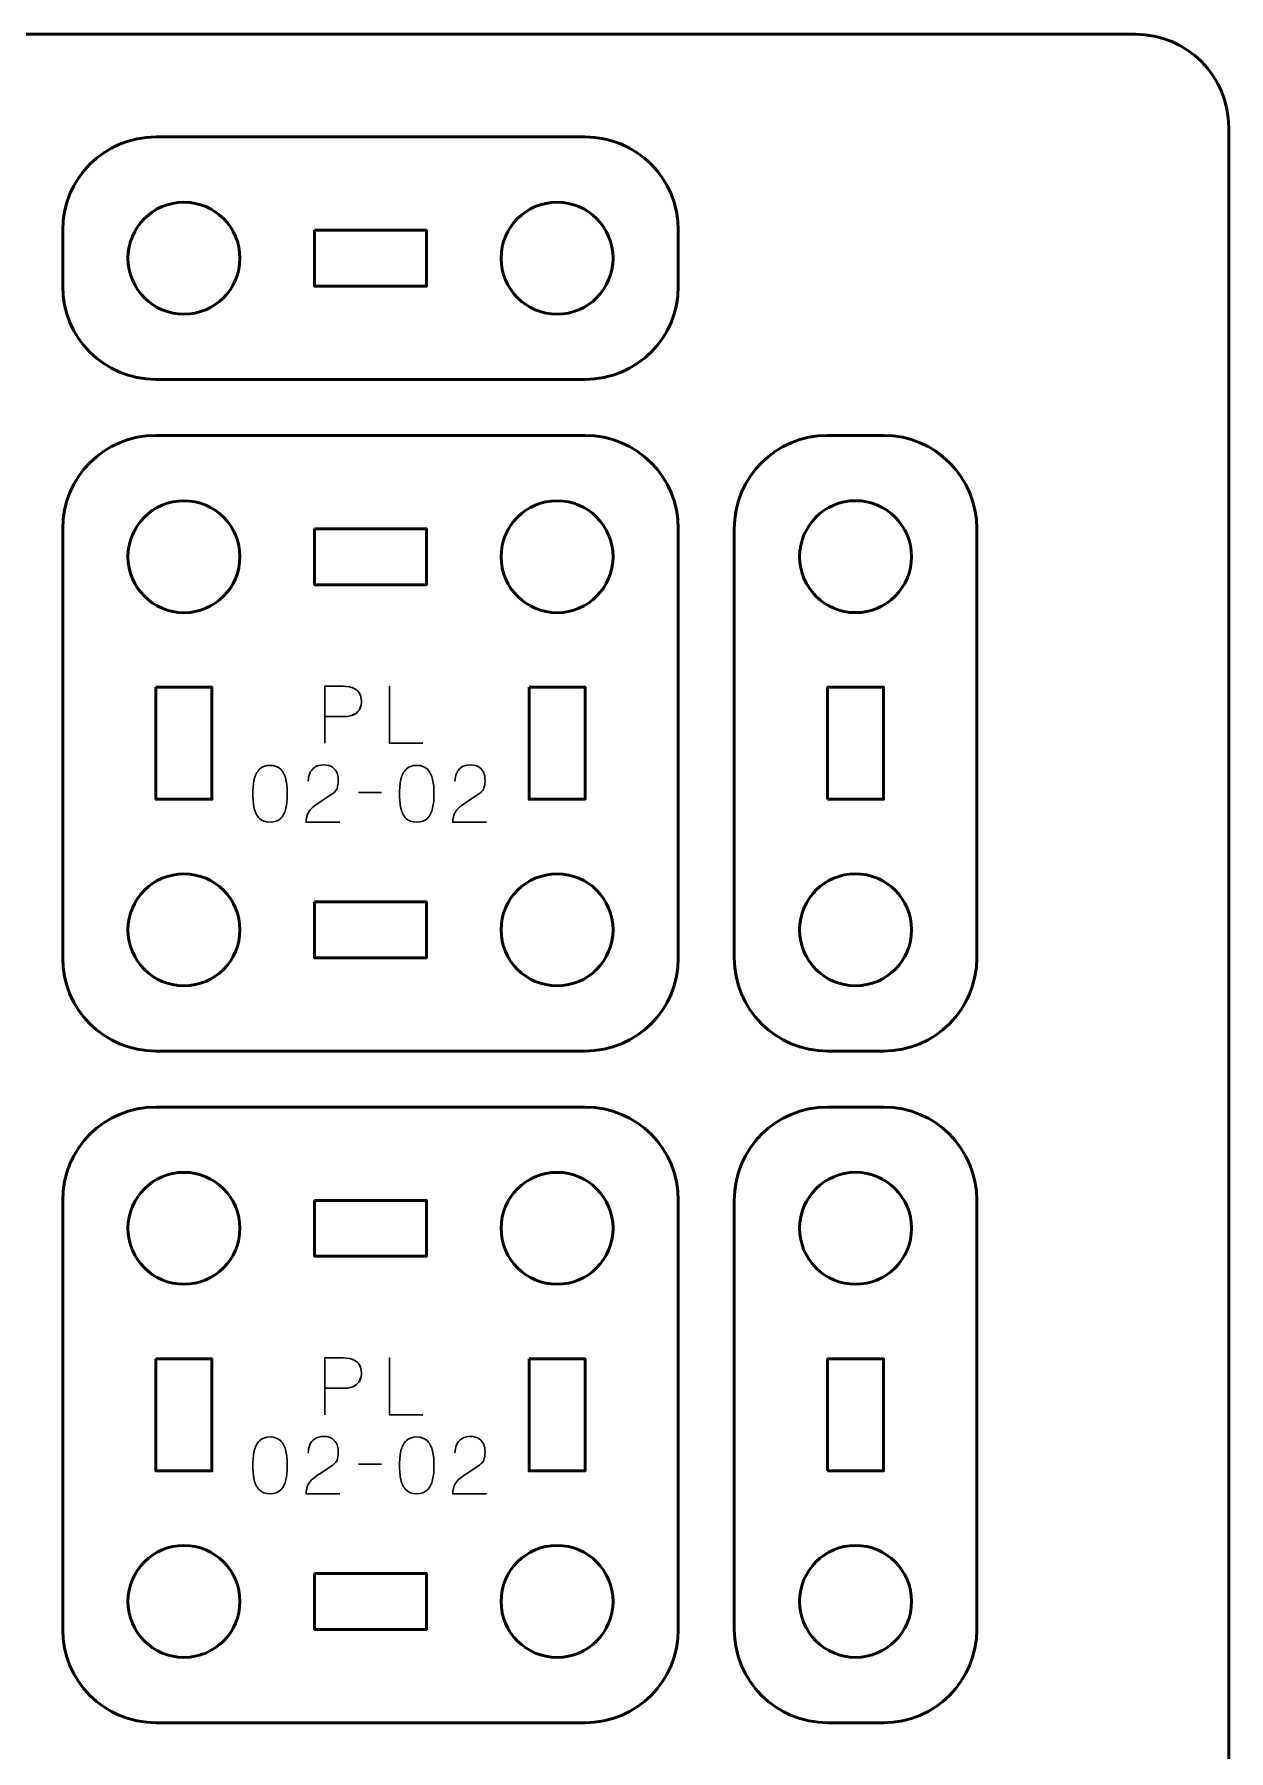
# Model space of a CAD drawing. Header units: centimetres. Extents: x -17.9 to -3.1, y -25.3 to -4.3.
# Drawn here: x -9.5 to -3.1, y -13.55 to -4.35 of the extents above; entities that cross this region are included whole.
import ezdxf

# ---------------------------------------------------------------- set-up
doc = ezdxf.new("R2010")
doc.units = ezdxf.units.CM
doc.header["$MEASUREMENT"] = 0
doc.layers.add('Layer 1', color=7, linetype='Continuous')

msp = doc.modelspace()

# ---------------------------------------------------------------- linework, layer by layer
at = {"layer": 'Layer 1', "color": 22, "lineweight": 53}
msp.add_open_spline([(-17.90003, -24.8499), (-17.90003, -24.8499), (-17.90003, -4.84994), (-17.90003, -4.84994), (-17.90003, -4.84994), (-17.90003, -4.57297), (-17.67694, -4.34998), (-17.39994, -4.34998), (-17.39994, -4.34998), (-17.39994, -4.34998), (-3.60007, -4.34998), (-3.60007, -4.34998), (-3.60007, -4.34998), (-3.32293, -4.34998), (-3.09997, -4.57297), (-3.09997, -4.84994), (-3.09997, -4.84994), (-3.09997, -4.84994), (-3.09997, -24.8499), (-3.09997, -24.8499), (-3.09997, -24.8499), (-3.09997, -25.1269), (-3.32293, -25.34999), (-3.60007, -25.34999), (-3.60007, -25.34999), (-3.60007, -25.34999), (-17.39994, -25.34999), (-17.39994, -25.34999), (-17.39994, -25.34999), (-17.67694, -25.34999), (-17.90003, -25.1269), (-17.90003, -24.8499)], degree=3, knots=[0, 0, 0, 0, 0.125, 0.125, 0.125, 0.125, 0.25, 0.25, 0.25, 0.25, 0.375, 0.375, 0.375, 0.375, 0.5, 0.5, 0.5, 0.5, 0.625, 0.625, 0.625, 0.625, 0.75, 0.75, 0.75, 0.75, 0.875, 0.875, 0.875, 0.875, 1, 1, 1, 1], dxfattribs=at)
at = {"layer": 'Layer 1', "color": 2, "lineweight": 53}
for points in [[(-8.84989, -4.9), (-8.84989, -4.9), (-6.54997, -4.9), (-6.54997, -4.9), (-6.54997, -4.9), (-6.27296, -4.9), (-6.05001, -5.12309), (-6.05001, -5.40009), (-6.05001, -5.40009), (-6.05001, -5.40009), (-6.05001, -5.7001), (-6.05001, -5.7001), (-6.05001, -5.7001), (-6.05001, -5.97706), (-6.27296, -6.20002), (-6.54997, -6.20002), (-6.54997, -6.20002), (-6.54997, -6.20002), (-8.84989, -6.20002), (-8.84989, -6.20002), (-8.84989, -6.20002), (-9.12689, -6.20002), (-9.34999, -5.97706), (-9.34999, -5.7001), (-9.34999, -5.7001), (-9.34999, -5.7001), (-9.34999, -5.40009), (-9.34999, -5.40009), (-9.34999, -5.40009), (-9.34999, -5.12309), (-9.12689, -4.9), (-8.84989, -4.9)], [(-8.8499, -6.50002), (-8.8499, -6.50002), (-6.54998, -6.50002), (-6.54998, -6.50002), (-6.54998, -6.50002), (-6.27297, -6.50002), (-6.05002, -6.72312), (-6.05002, -7.00012), (-6.05002, -7.00012), (-6.05002, -7.00012), (-6.05002, -9.30004), (-6.05002, -9.30004), (-6.05002, -9.30004), (-6.05002, -9.57705), (-6.27297, -9.8), (-6.54998, -9.8), (-6.54998, -9.8), (-6.54998, -9.8), (-8.8499, -9.8), (-8.8499, -9.8), (-8.8499, -9.8), (-9.1269, -9.8), (-9.35, -9.57705), (-9.35, -9.30004), (-9.35, -9.30004), (-9.35, -9.30004), (-9.35, -7.00012), (-9.35, -7.00012), (-9.35, -7.00012), (-9.35, -6.72312), (-9.1269, -6.50002), (-8.8499, -6.50002)], [(-5.75002, -9.2999), (-5.75002, -9.2999), (-5.75002, -6.99998), (-5.75002, -6.99998), (-5.75002, -6.99998), (-5.75002, -6.72297), (-5.52693, -6.50002), (-5.24993, -6.50002), (-5.24993, -6.50002), (-5.24993, -6.50002), (-4.94992, -6.50002), (-4.94992, -6.50002), (-4.94992, -6.50002), (-4.67296, -6.50002), (-4.45, -6.72297), (-4.45, -6.99998), (-4.45, -6.99998), (-4.45, -6.99998), (-4.45, -9.2999), (-4.45, -9.2999), (-4.45, -9.2999), (-4.45, -9.5769), (-4.67296, -9.8), (-4.94992, -9.8), (-4.94992, -9.8), (-4.94992, -9.8), (-5.24993, -9.8), (-5.24993, -9.8), (-5.24993, -9.8), (-5.52693, -9.8), (-5.75002, -9.5769), (-5.75002, -9.2999)], [(-8.8499, -10.10002), (-8.8499, -10.10002), (-6.54998, -10.10002), (-6.54998, -10.10002), (-6.54998, -10.10002), (-6.27297, -10.10002), (-6.05002, -10.32312), (-6.05002, -10.60012), (-6.05002, -10.60012), (-6.05002, -10.60012), (-6.05002, -12.90004), (-6.05002, -12.90004), (-6.05002, -12.90004), (-6.05002, -13.17705), (-6.27297, -13.4), (-6.54998, -13.4), (-6.54998, -13.4), (-6.54998, -13.4), (-8.8499, -13.4), (-8.8499, -13.4), (-8.8499, -13.4), (-9.1269, -13.4), (-9.35, -13.17705), (-9.35, -12.90004), (-9.35, -12.90004), (-9.35, -12.90004), (-9.35, -10.60012), (-9.35, -10.60012), (-9.35, -10.60012), (-9.35, -10.32312), (-9.1269, -10.10002), (-8.8499, -10.10002)], [(-5.75002, -12.8999), (-5.75002, -12.8999), (-5.75002, -10.59998), (-5.75002, -10.59998), (-5.75002, -10.59998), (-5.75002, -10.32297), (-5.52693, -10.10002), (-5.24993, -10.10002), (-5.24993, -10.10002), (-5.24993, -10.10002), (-4.94992, -10.10002), (-4.94992, -10.10002), (-4.94992, -10.10002), (-4.67296, -10.10002), (-4.45, -10.32297), (-4.45, -10.59998), (-4.45, -10.59998), (-4.45, -10.59998), (-4.45, -12.8999), (-4.45, -12.8999), (-4.45, -12.8999), (-4.45, -13.1769), (-4.67296, -13.4), (-4.94992, -13.4), (-4.94992, -13.4), (-4.94992, -13.4), (-5.24993, -13.4), (-5.24993, -13.4), (-5.24993, -13.4), (-5.52693, -13.4), (-5.75002, -13.1769), (-5.75002, -12.8999)]]:
    msp.add_open_spline(points, degree=3, knots=[0, 0, 0, 0, 0.125, 0.125, 0.125, 0.125, 0.25, 0.25, 0.25, 0.25, 0.375, 0.375, 0.375, 0.375, 0.5, 0.5, 0.5, 0.5, 0.625, 0.625, 0.625, 0.625, 0.75, 0.75, 0.75, 0.75, 0.875, 0.875, 0.875, 0.875, 1, 1, 1, 1], dxfattribs=at)
at = {"layer": 'Layer 1', "lineweight": 53}
for points in [[(-8.39996, -5.55002), (-8.39996, -5.7158), (-8.53419, -5.85003), (-8.69996, -5.85003), (-8.69996, -5.85003), (-8.86562, -5.85003), (-8.99996, -5.7158), (-8.99996, -5.55002), (-8.99996, -5.55002), (-8.99996, -5.38436), (-8.86562, -5.25002), (-8.69996, -5.25002), (-8.69996, -5.25002), (-8.53419, -5.25002), (-8.39996, -5.38436), (-8.39996, -5.55002)], [(-6.39989, -5.55002), (-6.39989, -5.7158), (-6.53427, -5.85003), (-6.6999, -5.85003), (-6.6999, -5.85003), (-6.86567, -5.85003), (-6.9999, -5.7158), (-6.9999, -5.55002), (-6.9999, -5.55002), (-6.9999, -5.38436), (-6.86567, -5.25002), (-6.6999, -5.25002), (-6.6999, -5.25002), (-6.53427, -5.25002), (-6.39989, -5.38436), (-6.39989, -5.55002)], [(-7.99994, -5.40009), (-7.99994, -5.40009), (-7.39995, -5.40009), (-7.39995, -5.40009), (-7.39995, -5.40009), (-7.39995, -5.40009), (-7.39995, -5.7001), (-7.39995, -5.7001), (-7.39995, -5.7001), (-7.39995, -5.7001), (-7.99994, -5.7001), (-7.99994, -5.7001), (-7.99994, -5.7001), (-7.99994, -5.7001), (-7.99994, -5.40009), (-7.99994, -5.40009)], [(-8.39997, -7.15005), (-8.39997, -7.31582), (-8.5342, -7.45005), (-8.69997, -7.45005), (-8.69997, -7.45005), (-8.86563, -7.45005), (-8.99997, -7.31582), (-8.99997, -7.15005), (-8.99997, -7.15005), (-8.99997, -6.98439), (-8.86563, -6.85005), (-8.69997, -6.85005), (-8.69997, -6.85005), (-8.5342, -6.85005), (-8.39997, -6.98439), (-8.39997, -7.15005)], [(-6.3999, -7.15005), (-6.3999, -7.31582), (-6.53428, -7.45005), (-6.69991, -7.45005), (-6.69991, -7.45005), (-6.86568, -7.45005), (-6.99991, -7.31582), (-6.99991, -7.15005), (-6.99991, -7.15005), (-6.99991, -6.98439), (-6.86568, -6.85005), (-6.69991, -6.85005), (-6.69991, -6.85005), (-6.53428, -6.85005), (-6.3999, -6.98439), (-6.3999, -7.15005)], [(-5.1, -6.8499), (-4.93422, -6.8499), (-4.79999, -6.98428), (-4.79999, -7.14991), (-4.79999, -7.14991), (-4.79999, -7.31568), (-4.93422, -7.44991), (-5.1, -7.44991), (-5.1, -7.44991), (-5.26566, -7.44991), (-5.4, -7.31568), (-5.4, -7.14991), (-5.4, -7.14991), (-5.4, -6.98428), (-5.26566, -6.8499), (-5.1, -6.8499)], [(-7.99995, -7.00012), (-7.99995, -7.00012), (-7.39996, -7.00012), (-7.39996, -7.00012), (-7.39996, -7.00012), (-7.39996, -7.00012), (-7.39996, -7.30012), (-7.39996, -7.30012), (-7.39996, -7.30012), (-7.39996, -7.30012), (-7.99995, -7.30012), (-7.99995, -7.30012), (-7.99995, -7.30012), (-7.99995, -7.30012), (-7.99995, -7.00012), (-7.99995, -7.00012)], [(-8.8499, -7.85007), (-8.8499, -7.85007), (-8.5499, -7.85007), (-8.5499, -7.85007), (-8.5499, -7.85007), (-8.5499, -7.85007), (-8.5499, -8.45006), (-8.5499, -8.45006), (-8.5499, -8.45006), (-8.5499, -8.45006), (-8.8499, -8.45006), (-8.8499, -8.45006), (-8.8499, -8.45006), (-8.8499, -8.45006), (-8.8499, -7.85007), (-8.8499, -7.85007)], [(-6.84998, -7.85007), (-6.84998, -7.85007), (-6.54998, -7.85007), (-6.54998, -7.85007), (-6.54998, -7.85007), (-6.54998, -7.85007), (-6.54998, -8.45006), (-6.54998, -8.45006), (-6.54998, -8.45006), (-6.54998, -8.45006), (-6.84998, -8.45006), (-6.84998, -8.45006), (-6.84998, -8.45006), (-6.84998, -8.45006), (-6.84998, -7.85007), (-6.84998, -7.85007)], [(-5.24993, -8.44995), (-5.24993, -8.44995), (-5.24993, -7.84996), (-5.24993, -7.84996), (-5.24993, -7.84996), (-5.24993, -7.84996), (-4.94992, -7.84996), (-4.94992, -7.84996), (-4.94992, -7.84996), (-4.94992, -7.84996), (-4.94992, -8.44995), (-4.94992, -8.44995), (-4.94992, -8.44995), (-4.94992, -8.44995), (-5.24993, -8.44995), (-5.24993, -8.44995)], [(-8.39997, -9.15011), (-8.39997, -9.31574), (-8.5342, -9.45012), (-8.69997, -9.45012), (-8.69997, -9.45012), (-8.86563, -9.45012), (-8.99997, -9.31574), (-8.99997, -9.15011), (-8.99997, -9.15011), (-8.99997, -8.98434), (-8.86563, -8.85011), (-8.69997, -8.85011), (-8.69997, -8.85011), (-8.5342, -8.85011), (-8.39997, -8.98434), (-8.39997, -9.15011)], [(-6.3999, -9.15011), (-6.3999, -9.31574), (-6.53428, -9.45012), (-6.69991, -9.45012), (-6.69991, -9.45012), (-6.86568, -9.45012), (-6.99991, -9.31574), (-6.99991, -9.15011), (-6.99991, -9.15011), (-6.99991, -8.98434), (-6.86568, -8.85011), (-6.69991, -8.85011), (-6.69991, -8.85011), (-6.53428, -8.85011), (-6.3999, -8.98434), (-6.3999, -9.15011)], [(-5.1, -8.84997), (-4.93422, -8.84997), (-4.79999, -8.9842), (-4.79999, -9.14997), (-4.79999, -9.14997), (-4.79999, -9.31563), (-4.93422, -9.44997), (-5.1, -9.44997), (-5.1, -9.44997), (-5.26566, -9.44997), (-5.4, -9.31563), (-5.4, -9.14997), (-5.4, -9.14997), (-5.4, -8.9842), (-5.26566, -8.84997), (-5.1, -8.84997)], [(-7.99995, -9.00004), (-7.99995, -9.00004), (-7.39996, -9.00004), (-7.39996, -9.00004), (-7.39996, -9.00004), (-7.39996, -9.00004), (-7.39996, -9.30004), (-7.39996, -9.30004), (-7.39996, -9.30004), (-7.39996, -9.30004), (-7.99995, -9.30004), (-7.99995, -9.30004), (-7.99995, -9.30004), (-7.99995, -9.30004), (-7.99995, -9.00004), (-7.99995, -9.00004)], [(-8.39997, -10.75005), (-8.39997, -10.91582), (-8.5342, -11.05005), (-8.69997, -11.05005), (-8.69997, -11.05005), (-8.86563, -11.05005), (-8.99997, -10.91582), (-8.99997, -10.75005), (-8.99997, -10.75005), (-8.99997, -10.58439), (-8.86563, -10.45005), (-8.69997, -10.45005), (-8.69997, -10.45005), (-8.5342, -10.45005), (-8.39997, -10.58439), (-8.39997, -10.75005)], [(-6.3999, -10.75005), (-6.3999, -10.91582), (-6.53428, -11.05005), (-6.69991, -11.05005), (-6.69991, -11.05005), (-6.86568, -11.05005), (-6.99991, -10.91582), (-6.99991, -10.75005), (-6.99991, -10.75005), (-6.99991, -10.58439), (-6.86568, -10.45005), (-6.69991, -10.45005), (-6.69991, -10.45005), (-6.53428, -10.45005), (-6.3999, -10.58439), (-6.3999, -10.75005)], [(-5.1, -10.4499), (-4.93422, -10.4499), (-4.79999, -10.58428), (-4.79999, -10.74991), (-4.79999, -10.74991), (-4.79999, -10.91568), (-4.93422, -11.04991), (-5.1, -11.04991), (-5.1, -11.04991), (-5.26566, -11.04991), (-5.4, -10.91568), (-5.4, -10.74991), (-5.4, -10.74991), (-5.4, -10.58428), (-5.26566, -10.4499), (-5.1, -10.4499)], [(-7.99995, -10.60012), (-7.99995, -10.60012), (-7.39996, -10.60012), (-7.39996, -10.60012), (-7.39996, -10.60012), (-7.39996, -10.60012), (-7.39996, -10.90012), (-7.39996, -10.90012), (-7.39996, -10.90012), (-7.39996, -10.90012), (-7.99995, -10.90012), (-7.99995, -10.90012), (-7.99995, -10.90012), (-7.99995, -10.90012), (-7.99995, -10.60012), (-7.99995, -10.60012)], [(-8.8499, -11.45007), (-8.8499, -11.45007), (-8.5499, -11.45007), (-8.5499, -11.45007), (-8.5499, -11.45007), (-8.5499, -11.45007), (-8.5499, -12.05006), (-8.5499, -12.05006), (-8.5499, -12.05006), (-8.5499, -12.05006), (-8.8499, -12.05006), (-8.8499, -12.05006), (-8.8499, -12.05006), (-8.8499, -12.05006), (-8.8499, -11.45007), (-8.8499, -11.45007)], [(-6.84998, -11.45007), (-6.84998, -11.45007), (-6.54998, -11.45007), (-6.54998, -11.45007), (-6.54998, -11.45007), (-6.54998, -11.45007), (-6.54998, -12.05006), (-6.54998, -12.05006), (-6.54998, -12.05006), (-6.54998, -12.05006), (-6.84998, -12.05006), (-6.84998, -12.05006), (-6.84998, -12.05006), (-6.84998, -12.05006), (-6.84998, -11.45007), (-6.84998, -11.45007)], [(-5.24993, -12.04995), (-5.24993, -12.04995), (-5.24993, -11.44996), (-5.24993, -11.44996), (-5.24993, -11.44996), (-5.24993, -11.44996), (-4.94992, -11.44996), (-4.94992, -11.44996), (-4.94992, -11.44996), (-4.94992, -11.44996), (-4.94992, -12.04995), (-4.94992, -12.04995), (-4.94992, -12.04995), (-4.94992, -12.04995), (-5.24993, -12.04995), (-5.24993, -12.04995)], [(-8.39997, -12.75011), (-8.39997, -12.91574), (-8.5342, -13.05012), (-8.69997, -13.05012), (-8.69997, -13.05012), (-8.86563, -13.05012), (-8.99997, -12.91574), (-8.99997, -12.75011), (-8.99997, -12.75011), (-8.99997, -12.58434), (-8.86563, -12.45011), (-8.69997, -12.45011), (-8.69997, -12.45011), (-8.5342, -12.45011), (-8.39997, -12.58434), (-8.39997, -12.75011)], [(-6.3999, -12.75011), (-6.3999, -12.91574), (-6.53428, -13.05012), (-6.69991, -13.05012), (-6.69991, -13.05012), (-6.86568, -13.05012), (-6.99991, -12.91574), (-6.99991, -12.75011), (-6.99991, -12.75011), (-6.99991, -12.58434), (-6.86568, -12.45011), (-6.69991, -12.45011), (-6.69991, -12.45011), (-6.53428, -12.45011), (-6.3999, -12.58434), (-6.3999, -12.75011)], [(-5.1, -12.44997), (-4.93422, -12.44997), (-4.79999, -12.5842), (-4.79999, -12.74997), (-4.79999, -12.74997), (-4.79999, -12.91563), (-4.93422, -13.04997), (-5.1, -13.04997), (-5.1, -13.04997), (-5.26566, -13.04997), (-5.4, -12.91563), (-5.4, -12.74997), (-5.4, -12.74997), (-5.4, -12.5842), (-5.26566, -12.44997), (-5.1, -12.44997)], [(-7.99995, -12.60004), (-7.99995, -12.60004), (-7.39996, -12.60004), (-7.39996, -12.60004), (-7.39996, -12.60004), (-7.39996, -12.60004), (-7.39996, -12.90004), (-7.39996, -12.90004), (-7.39996, -12.90004), (-7.39996, -12.90004), (-7.99995, -12.90004), (-7.99995, -12.90004), (-7.99995, -12.90004), (-7.99995, -12.90004), (-7.99995, -12.60004), (-7.99995, -12.60004)]]:
    msp.add_open_spline(points, degree=3, knots=[0, 0, 0, 0, 0.25, 0.25, 0.25, 0.25, 0.5, 0.5, 0.5, 0.5, 0.75, 0.75, 0.75, 0.75, 1, 1, 1, 1], dxfattribs=at)
at = {"layer": 'Layer 1', "color": 40, "lineweight": 30}
for points, knots in [([(-7.94453, -8.15006), (-7.94453, -8.15006), (-7.94453, -7.84485), (-7.94453, -7.84485), (-7.94453, -7.84485), (-7.94453, -7.84485), (-7.84724, -7.84485), (-7.84724, -7.84485), (-7.84724, -7.84485), (-7.82162, -7.84513), (-7.80162, -7.84883), (-7.78744, -7.85599), (-7.78744, -7.85599), (-7.77354, -7.8633), (-7.76373, -7.87282), (-7.75809, -7.88467), (-7.75809, -7.88467), (-7.75259, -7.89653), (-7.74955, -7.90933), (-7.74899, -7.92313), (-7.74899, -7.92313), (-7.74832, -7.93717), (-7.75065, -7.95054), (-7.75615, -7.9632), (-7.75615, -7.9632), (-7.76169, -7.9759), (-7.77118, -7.98638), (-7.78441, -7.99449), (-7.78441, -7.99449), (-7.79792, -8.00264), (-7.81612, -8.00677), (-7.83926, -8.00705), (-7.83926, -8.00705), (-7.83926, -8.00705), (-7.94453, -8.00705), (-7.94453, -8.00705), (-7.94453, -8.00705), (-7.94453, -8.00705), (-7.83926, -8.00705), (-7.83926, -8.00705), (-7.83926, -8.00705), (-7.81651, -8.00677), (-7.79848, -8.00264), (-7.78497, -7.99449), (-7.78497, -7.99449), (-7.7716, -7.98638), (-7.76207, -7.9759), (-7.75643, -7.9632), (-7.75643, -7.9632), (-7.75093, -7.95054), (-7.74846, -7.93717), (-7.74899, -7.92313), (-7.74899, -7.92313), (-7.74955, -7.90933), (-7.75259, -7.89653), (-7.75823, -7.88467), (-7.75823, -7.88467), (-7.76402, -7.87282), (-7.77393, -7.8633), (-7.78786, -7.85599), (-7.78786, -7.85599), (-7.80204, -7.84883), (-7.82191, -7.84513), (-7.84724, -7.84485), (-7.84724, -7.84485), (-7.84724, -7.84485), (-7.94453, -7.84485), (-7.94453, -7.84485), (-7.94453, -7.84485), (-7.94453, -7.84485), (-7.94453, -8.15006), (-7.94453, -8.15006)], [0, 0, 0, 0, 0.0555556, 0.0555556, 0.0555556, 0.0555556, 0.1111111, 0.1111111, 0.1111111, 0.1111111, 0.1666667, 0.1666667, 0.1666667, 0.1666667, 0.2222222, 0.2222222, 0.2222222, 0.2222222, 0.2777778, 0.2777778, 0.2777778, 0.2777778, 0.3333333, 0.3333333, 0.3333333, 0.3333333, 0.3888889, 0.3888889, 0.3888889, 0.3888889, 0.4444444, 0.4444444, 0.4444444, 0.4444444, 0.5, 0.5, 0.5, 0.5, 0.5555556, 0.5555556, 0.5555556, 0.5555556, 0.6111111, 0.6111111, 0.6111111, 0.6111111, 0.6666667, 0.6666667, 0.6666667, 0.6666667, 0.7222222, 0.7222222, 0.7222222, 0.7222222, 0.7777778, 0.7777778, 0.7777778, 0.7777778, 0.8333333, 0.8333333, 0.8333333, 0.8333333, 0.8888889, 0.8888889, 0.8888889, 0.8888889, 0.9444444, 0.9444444, 0.9444444, 0.9444444, 1, 1, 1, 1]), ([(-7.41993, -8.15006), (-7.41993, -8.15006), (-7.59811, -8.15006), (-7.59811, -8.15006), (-7.59811, -8.15006), (-7.59811, -8.15006), (-7.59811, -7.84485), (-7.59811, -7.84485), (-7.59811, -7.84485), (-7.59811, -7.84485), (-7.59811, -8.15006), (-7.59811, -8.15006), (-7.59811, -8.15006), (-7.59811, -8.15006), (-7.41993, -8.15006), (-7.41993, -8.15006)], [0, 0, 0, 0, 0.25, 0.25, 0.25, 0.25, 0.5, 0.5, 0.5, 0.5, 0.75, 0.75, 0.75, 0.75, 1, 1, 1, 1]), ([(-8.23833, -8.57339), (-8.21381, -8.57315), (-8.19479, -8.56623), (-8.18128, -8.55272), (-8.18128, -8.55272), (-8.16791, -8.53924), (-8.15856, -8.52104), (-8.15331, -8.49804), (-8.15331, -8.49804), (-8.14823, -8.47514), (-8.14572, -8.44953), (-8.146, -8.42099), (-8.146, -8.42099), (-8.14572, -8.39288), (-8.14823, -8.36726), (-8.15331, -8.34423), (-8.15331, -8.34423), (-8.15856, -8.32151), (-8.16791, -8.30331), (-8.18128, -8.28951), (-8.18128, -8.28951), (-8.19479, -8.27604), (-8.21381, -8.26898), (-8.23833, -8.26859), (-8.23833, -8.26859), (-8.26302, -8.26898), (-8.28203, -8.27604), (-8.2954, -8.28951), (-8.2954, -8.28951), (-8.30888, -8.30331), (-8.31812, -8.32151), (-8.32324, -8.34423), (-8.32324, -8.34423), (-8.32846, -8.36726), (-8.33093, -8.39288), (-8.33054, -8.42099), (-8.33054, -8.42099), (-8.33093, -8.44953), (-8.32846, -8.47514), (-8.32324, -8.49804), (-8.32324, -8.49804), (-8.31812, -8.52104), (-8.30888, -8.53924), (-8.2954, -8.55272), (-8.2954, -8.55272), (-8.28203, -8.56623), (-8.26302, -8.57315), (-8.23833, -8.57339)], [0, 0, 0, 0, 0.0833333, 0.0833333, 0.0833333, 0.0833333, 0.1666667, 0.1666667, 0.1666667, 0.1666667, 0.25, 0.25, 0.25, 0.25, 0.3333333, 0.3333333, 0.3333333, 0.3333333, 0.4166667, 0.4166667, 0.4166667, 0.4166667, 0.5, 0.5, 0.5, 0.5, 0.5833333, 0.5833333, 0.5833333, 0.5833333, 0.6666667, 0.6666667, 0.6666667, 0.6666667, 0.75, 0.75, 0.75, 0.75, 0.8333333, 0.8333333, 0.8333333, 0.8333333, 0.9166667, 0.9166667, 0.9166667, 0.9166667, 1, 1, 1, 1]), ([(-8.23833, -8.57339), (-8.21381, -8.57315), (-8.19479, -8.56623), (-8.18128, -8.55272), (-8.18128, -8.55272), (-8.16791, -8.53924), (-8.15856, -8.52104), (-8.15331, -8.49804), (-8.15331, -8.49804), (-8.14823, -8.47514), (-8.14572, -8.44953), (-8.146, -8.42099), (-8.146, -8.42099), (-8.14572, -8.39288), (-8.14823, -8.36726), (-8.15331, -8.34423), (-8.15331, -8.34423), (-8.15856, -8.32151), (-8.16791, -8.30331), (-8.18128, -8.28951), (-8.18128, -8.28951), (-8.19479, -8.27604), (-8.21381, -8.26898), (-8.23833, -8.26859), (-8.23833, -8.26859), (-8.26302, -8.26898), (-8.28203, -8.27604), (-8.2954, -8.28951), (-8.2954, -8.28951), (-8.30888, -8.30331), (-8.31812, -8.32151), (-8.32324, -8.34423), (-8.32324, -8.34423), (-8.32846, -8.36726), (-8.33093, -8.39288), (-8.33054, -8.42099), (-8.33054, -8.42099), (-8.33093, -8.44953), (-8.32846, -8.47514), (-8.32324, -8.49804), (-8.32324, -8.49804), (-8.31812, -8.52104), (-8.30888, -8.53924), (-8.2954, -8.55272), (-8.2954, -8.55272), (-8.28203, -8.56623), (-8.26302, -8.57315), (-8.23833, -8.57339)], [0, 0, 0, 0, 0.0833333, 0.0833333, 0.0833333, 0.0833333, 0.1666667, 0.1666667, 0.1666667, 0.1666667, 0.25, 0.25, 0.25, 0.25, 0.3333333, 0.3333333, 0.3333333, 0.3333333, 0.4166667, 0.4166667, 0.4166667, 0.4166667, 0.5, 0.5, 0.5, 0.5, 0.5833333, 0.5833333, 0.5833333, 0.5833333, 0.6666667, 0.6666667, 0.6666667, 0.6666667, 0.75, 0.75, 0.75, 0.75, 0.8333333, 0.8333333, 0.8333333, 0.8333333, 0.9166667, 0.9166667, 0.9166667, 0.9166667, 1, 1, 1, 1]), ([(-7.86364, -8.57339), (-7.86364, -8.57339), (-8.04529, -8.57339), (-8.04529, -8.57339), (-8.04529, -8.57339), (-8.04472, -8.55314), (-8.04102, -8.53674), (-8.03424, -8.52393), (-8.03424, -8.52393), (-8.02765, -8.51127), (-8.01911, -8.50065), (-8.00863, -8.49211), (-8.00863, -8.49211), (-7.99829, -8.48382), (-7.98697, -8.47571), (-7.97459, -8.46798), (-7.97459, -8.46798), (-7.97459, -8.46798), (-7.90223, -8.41976), (-7.90223, -8.41976), (-7.90223, -8.41976), (-7.88791, -8.40928), (-7.87923, -8.397), (-7.8762, -8.38325), (-7.8762, -8.38325), (-7.87331, -8.36945), (-7.87207, -8.35541), (-7.8726, -8.34091), (-7.8726, -8.34091), (-7.87246, -8.33114), (-7.87482, -8.32038), (-7.87951, -8.30867), (-7.87951, -8.30867), (-7.88431, -8.29724), (-7.89232, -8.28733), (-7.90361, -8.27879), (-7.90361, -8.27879), (-7.91504, -8.2705), (-7.93063, -8.26609), (-7.95046, -8.2657), (-7.95046, -8.2657), (-7.9706, -8.26609), (-7.98683, -8.2705), (-7.99897, -8.27893), (-7.99897, -8.27893), (-8.01124, -8.28747), (-8.02006, -8.29833), (-8.02542, -8.31146), (-8.02542, -8.31146), (-8.03093, -8.32479), (-8.03357, -8.33858), (-8.03343, -8.35277), (-8.03343, -8.35277), (-8.03357, -8.33858), (-8.03093, -8.32479), (-8.02542, -8.31146), (-8.02542, -8.31146), (-8.02006, -8.29833), (-8.01124, -8.28747), (-7.99897, -8.27893), (-7.99897, -8.27893), (-7.98683, -8.2705), (-7.9706, -8.26609), (-7.95046, -8.2657), (-7.95046, -8.2657), (-7.93063, -8.26609), (-7.91504, -8.2705), (-7.90361, -8.27879), (-7.90361, -8.27879), (-7.89232, -8.28733), (-7.88431, -8.29724), (-7.87951, -8.30867), (-7.87951, -8.30867), (-7.87482, -8.32038), (-7.87246, -8.33114), (-7.8726, -8.34091), (-7.8726, -8.34091), (-7.87207, -8.35541), (-7.87331, -8.36945), (-7.8762, -8.38325), (-7.8762, -8.38325), (-7.87923, -8.397), (-7.88791, -8.40928), (-7.90223, -8.41976), (-7.90223, -8.41976), (-7.90223, -8.41976), (-7.97459, -8.46798), (-7.97459, -8.46798), (-7.97459, -8.46798), (-7.98697, -8.47571), (-7.99829, -8.48382), (-8.00863, -8.49211), (-8.00863, -8.49211), (-8.01911, -8.50065), (-8.02765, -8.51127), (-8.03424, -8.52393), (-8.03424, -8.52393), (-8.04102, -8.53674), (-8.04472, -8.55314), (-8.04529, -8.57339), (-8.04529, -8.57339), (-8.04529, -8.57339), (-7.86364, -8.57339), (-7.86364, -8.57339)], [0, 0, 0, 0, 0.0384615, 0.0384615, 0.0384615, 0.0384615, 0.0769231, 0.0769231, 0.0769231, 0.0769231, 0.1153846, 0.1153846, 0.1153846, 0.1153846, 0.1538462, 0.1538462, 0.1538462, 0.1538462, 0.1923077, 0.1923077, 0.1923077, 0.1923077, 0.2307692, 0.2307692, 0.2307692, 0.2307692, 0.2692308, 0.2692308, 0.2692308, 0.2692308, 0.3076923, 0.3076923, 0.3076923, 0.3076923, 0.3461538, 0.3461538, 0.3461538, 0.3461538, 0.3846154, 0.3846154, 0.3846154, 0.3846154, 0.4230769, 0.4230769, 0.4230769, 0.4230769, 0.4615385, 0.4615385, 0.4615385, 0.4615385, 0.5, 0.5, 0.5, 0.5, 0.5384615, 0.5384615, 0.5384615, 0.5384615, 0.5769231, 0.5769231, 0.5769231, 0.5769231, 0.6153846, 0.6153846, 0.6153846, 0.6153846, 0.6538462, 0.6538462, 0.6538462, 0.6538462, 0.6923077, 0.6923077, 0.6923077, 0.6923077, 0.7307692, 0.7307692, 0.7307692, 0.7307692, 0.7692308, 0.7692308, 0.7692308, 0.7692308, 0.8076923, 0.8076923, 0.8076923, 0.8076923, 0.8461538, 0.8461538, 0.8461538, 0.8461538, 0.8846154, 0.8846154, 0.8846154, 0.8846154, 0.9230769, 0.9230769, 0.9230769, 0.9230769, 0.9615385, 0.9615385, 0.9615385, 0.9615385, 1, 1, 1, 1]), ([(-7.45203, -8.57339), (-7.42751, -8.57315), (-7.4085, -8.56623), (-7.39498, -8.55272), (-7.39498, -8.55272), (-7.38161, -8.53924), (-7.37227, -8.52104), (-7.36701, -8.49804), (-7.36701, -8.49804), (-7.36193, -8.47514), (-7.35942, -8.44953), (-7.35971, -8.42099), (-7.35971, -8.42099), (-7.35942, -8.39288), (-7.36193, -8.36726), (-7.36701, -8.34423), (-7.36701, -8.34423), (-7.37227, -8.32151), (-7.38161, -8.30331), (-7.39498, -8.28951), (-7.39498, -8.28951), (-7.4085, -8.27604), (-7.42751, -8.26898), (-7.45203, -8.26859), (-7.45203, -8.26859), (-7.47672, -8.26898), (-7.49574, -8.27604), (-7.50911, -8.28951), (-7.50911, -8.28951), (-7.52258, -8.30331), (-7.53183, -8.32151), (-7.53694, -8.34423), (-7.53694, -8.34423), (-7.54216, -8.36726), (-7.54463, -8.39288), (-7.54424, -8.42099), (-7.54424, -8.42099), (-7.54463, -8.44953), (-7.54216, -8.47514), (-7.53694, -8.49804), (-7.53694, -8.49804), (-7.53183, -8.52104), (-7.52258, -8.53924), (-7.50911, -8.55272), (-7.50911, -8.55272), (-7.49574, -8.56623), (-7.47672, -8.57315), (-7.45203, -8.57339)], [0, 0, 0, 0, 0.0833333, 0.0833333, 0.0833333, 0.0833333, 0.1666667, 0.1666667, 0.1666667, 0.1666667, 0.25, 0.25, 0.25, 0.25, 0.3333333, 0.3333333, 0.3333333, 0.3333333, 0.4166667, 0.4166667, 0.4166667, 0.4166667, 0.5, 0.5, 0.5, 0.5, 0.5833333, 0.5833333, 0.5833333, 0.5833333, 0.6666667, 0.6666667, 0.6666667, 0.6666667, 0.75, 0.75, 0.75, 0.75, 0.8333333, 0.8333333, 0.8333333, 0.8333333, 0.9166667, 0.9166667, 0.9166667, 0.9166667, 1, 1, 1, 1]), ([(-7.45203, -8.57339), (-7.42751, -8.57315), (-7.4085, -8.56623), (-7.39498, -8.55272), (-7.39498, -8.55272), (-7.38161, -8.53924), (-7.37227, -8.52104), (-7.36701, -8.49804), (-7.36701, -8.49804), (-7.36193, -8.47514), (-7.35942, -8.44953), (-7.35971, -8.42099), (-7.35971, -8.42099), (-7.35942, -8.39288), (-7.36193, -8.36726), (-7.36701, -8.34423), (-7.36701, -8.34423), (-7.37227, -8.32151), (-7.38161, -8.30331), (-7.39498, -8.28951), (-7.39498, -8.28951), (-7.4085, -8.27604), (-7.42751, -8.26898), (-7.45203, -8.26859), (-7.45203, -8.26859), (-7.47672, -8.26898), (-7.49574, -8.27604), (-7.50911, -8.28951), (-7.50911, -8.28951), (-7.52258, -8.30331), (-7.53183, -8.32151), (-7.53694, -8.34423), (-7.53694, -8.34423), (-7.54216, -8.36726), (-7.54463, -8.39288), (-7.54424, -8.42099), (-7.54424, -8.42099), (-7.54463, -8.44953), (-7.54216, -8.47514), (-7.53694, -8.49804), (-7.53694, -8.49804), (-7.53183, -8.52104), (-7.52258, -8.53924), (-7.50911, -8.55272), (-7.50911, -8.55272), (-7.49574, -8.56623), (-7.47672, -8.57315), (-7.45203, -8.57339)], [0, 0, 0, 0, 0.0833333, 0.0833333, 0.0833333, 0.0833333, 0.1666667, 0.1666667, 0.1666667, 0.1666667, 0.25, 0.25, 0.25, 0.25, 0.3333333, 0.3333333, 0.3333333, 0.3333333, 0.4166667, 0.4166667, 0.4166667, 0.4166667, 0.5, 0.5, 0.5, 0.5, 0.5833333, 0.5833333, 0.5833333, 0.5833333, 0.6666667, 0.6666667, 0.6666667, 0.6666667, 0.75, 0.75, 0.75, 0.75, 0.8333333, 0.8333333, 0.8333333, 0.8333333, 0.9166667, 0.9166667, 0.9166667, 0.9166667, 1, 1, 1, 1]), ([(-7.07734, -8.57339), (-7.07734, -8.57339), (-7.25899, -8.57339), (-7.25899, -8.57339), (-7.25899, -8.57339), (-7.25842, -8.55314), (-7.25472, -8.53674), (-7.24795, -8.52393), (-7.24795, -8.52393), (-7.24135, -8.51127), (-7.23278, -8.50065), (-7.22234, -8.49211), (-7.22234, -8.49211), (-7.212, -8.48382), (-7.20067, -8.47571), (-7.18829, -8.46798), (-7.18829, -8.46798), (-7.18829, -8.46798), (-7.11594, -8.41976), (-7.11594, -8.41976), (-7.11594, -8.41976), (-7.10161, -8.40928), (-7.09294, -8.397), (-7.0899, -8.38325), (-7.0899, -8.38325), (-7.08701, -8.36945), (-7.08577, -8.35541), (-7.0863, -8.34091), (-7.0863, -8.34091), (-7.08616, -8.33114), (-7.08853, -8.32038), (-7.09318, -8.30867), (-7.09318, -8.30867), (-7.09802, -8.29724), (-7.10602, -8.28733), (-7.11731, -8.27879), (-7.11731, -8.27879), (-7.12874, -8.2705), (-7.14434, -8.26609), (-7.16416, -8.2657), (-7.16416, -8.2657), (-7.18427, -8.26609), (-7.20053, -8.2705), (-7.21267, -8.27893), (-7.21267, -8.27893), (-7.22495, -8.28747), (-7.23376, -8.29833), (-7.23913, -8.31146), (-7.23913, -8.31146), (-7.24463, -8.32479), (-7.24728, -8.33858), (-7.24714, -8.35277), (-7.24714, -8.35277), (-7.24728, -8.33858), (-7.24463, -8.32479), (-7.23913, -8.31146), (-7.23913, -8.31146), (-7.23376, -8.29833), (-7.22495, -8.28747), (-7.21267, -8.27893), (-7.21267, -8.27893), (-7.20053, -8.2705), (-7.18427, -8.26609), (-7.16416, -8.2657), (-7.16416, -8.2657), (-7.14434, -8.26609), (-7.12874, -8.2705), (-7.11731, -8.27879), (-7.11731, -8.27879), (-7.10602, -8.28733), (-7.09802, -8.29724), (-7.09318, -8.30867), (-7.09318, -8.30867), (-7.08853, -8.32038), (-7.08616, -8.33114), (-7.0863, -8.34091), (-7.0863, -8.34091), (-7.08577, -8.35541), (-7.08701, -8.36945), (-7.0899, -8.38325), (-7.0899, -8.38325), (-7.09294, -8.397), (-7.10161, -8.40928), (-7.11594, -8.41976), (-7.11594, -8.41976), (-7.11594, -8.41976), (-7.18829, -8.46798), (-7.18829, -8.46798), (-7.18829, -8.46798), (-7.20067, -8.47571), (-7.212, -8.48382), (-7.22234, -8.49211), (-7.22234, -8.49211), (-7.23278, -8.50065), (-7.24135, -8.51127), (-7.24795, -8.52393), (-7.24795, -8.52393), (-7.25472, -8.53674), (-7.25842, -8.55314), (-7.25899, -8.57339), (-7.25899, -8.57339), (-7.25899, -8.57339), (-7.07734, -8.57339), (-7.07734, -8.57339)], [0, 0, 0, 0, 0.0384615, 0.0384615, 0.0384615, 0.0384615, 0.0769231, 0.0769231, 0.0769231, 0.0769231, 0.1153846, 0.1153846, 0.1153846, 0.1153846, 0.1538462, 0.1538462, 0.1538462, 0.1538462, 0.1923077, 0.1923077, 0.1923077, 0.1923077, 0.2307692, 0.2307692, 0.2307692, 0.2307692, 0.2692308, 0.2692308, 0.2692308, 0.2692308, 0.3076923, 0.3076923, 0.3076923, 0.3076923, 0.3461538, 0.3461538, 0.3461538, 0.3461538, 0.3846154, 0.3846154, 0.3846154, 0.3846154, 0.4230769, 0.4230769, 0.4230769, 0.4230769, 0.4615385, 0.4615385, 0.4615385, 0.4615385, 0.5, 0.5, 0.5, 0.5, 0.5384615, 0.5384615, 0.5384615, 0.5384615, 0.5769231, 0.5769231, 0.5769231, 0.5769231, 0.6153846, 0.6153846, 0.6153846, 0.6153846, 0.6538462, 0.6538462, 0.6538462, 0.6538462, 0.6923077, 0.6923077, 0.6923077, 0.6923077, 0.7307692, 0.7307692, 0.7307692, 0.7307692, 0.7692308, 0.7692308, 0.7692308, 0.7692308, 0.8076923, 0.8076923, 0.8076923, 0.8076923, 0.8461538, 0.8461538, 0.8461538, 0.8461538, 0.8846154, 0.8846154, 0.8846154, 0.8846154, 0.9230769, 0.9230769, 0.9230769, 0.9230769, 0.9615385, 0.9615385, 0.9615385, 0.9615385, 1, 1, 1, 1]), ([(-7.94453, -11.75006), (-7.94453, -11.75006), (-7.94453, -11.44485), (-7.94453, -11.44485), (-7.94453, -11.44485), (-7.94453, -11.44485), (-7.84724, -11.44485), (-7.84724, -11.44485), (-7.84724, -11.44485), (-7.82162, -11.44513), (-7.80162, -11.44883), (-7.78744, -11.45599), (-7.78744, -11.45599), (-7.77354, -11.4633), (-7.76373, -11.47282), (-7.75809, -11.48467), (-7.75809, -11.48467), (-7.75259, -11.49653), (-7.74955, -11.50933), (-7.74899, -11.52313), (-7.74899, -11.52313), (-7.74832, -11.53717), (-7.75065, -11.55054), (-7.75615, -11.5632), (-7.75615, -11.5632), (-7.76169, -11.5759), (-7.77118, -11.58638), (-7.78441, -11.59449), (-7.78441, -11.59449), (-7.79792, -11.60264), (-7.81612, -11.60677), (-7.83926, -11.60705), (-7.83926, -11.60705), (-7.83926, -11.60705), (-7.94453, -11.60705), (-7.94453, -11.60705), (-7.94453, -11.60705), (-7.94453, -11.60705), (-7.83926, -11.60705), (-7.83926, -11.60705), (-7.83926, -11.60705), (-7.81651, -11.60677), (-7.79848, -11.60264), (-7.78497, -11.59449), (-7.78497, -11.59449), (-7.7716, -11.58638), (-7.76207, -11.5759), (-7.75643, -11.5632), (-7.75643, -11.5632), (-7.75093, -11.55054), (-7.74846, -11.53717), (-7.74899, -11.52313), (-7.74899, -11.52313), (-7.74955, -11.50933), (-7.75259, -11.49653), (-7.75823, -11.48467), (-7.75823, -11.48467), (-7.76402, -11.47282), (-7.77393, -11.4633), (-7.78786, -11.45599), (-7.78786, -11.45599), (-7.80204, -11.44883), (-7.82191, -11.44513), (-7.84724, -11.44485), (-7.84724, -11.44485), (-7.84724, -11.44485), (-7.94453, -11.44485), (-7.94453, -11.44485), (-7.94453, -11.44485), (-7.94453, -11.44485), (-7.94453, -11.75006), (-7.94453, -11.75006)], [0, 0, 0, 0, 0.0555556, 0.0555556, 0.0555556, 0.0555556, 0.1111111, 0.1111111, 0.1111111, 0.1111111, 0.1666667, 0.1666667, 0.1666667, 0.1666667, 0.2222222, 0.2222222, 0.2222222, 0.2222222, 0.2777778, 0.2777778, 0.2777778, 0.2777778, 0.3333333, 0.3333333, 0.3333333, 0.3333333, 0.3888889, 0.3888889, 0.3888889, 0.3888889, 0.4444444, 0.4444444, 0.4444444, 0.4444444, 0.5, 0.5, 0.5, 0.5, 0.5555556, 0.5555556, 0.5555556, 0.5555556, 0.6111111, 0.6111111, 0.6111111, 0.6111111, 0.6666667, 0.6666667, 0.6666667, 0.6666667, 0.7222222, 0.7222222, 0.7222222, 0.7222222, 0.7777778, 0.7777778, 0.7777778, 0.7777778, 0.8333333, 0.8333333, 0.8333333, 0.8333333, 0.8888889, 0.8888889, 0.8888889, 0.8888889, 0.9444444, 0.9444444, 0.9444444, 0.9444444, 1, 1, 1, 1]), ([(-7.41993, -11.75006), (-7.41993, -11.75006), (-7.59811, -11.75006), (-7.59811, -11.75006), (-7.59811, -11.75006), (-7.59811, -11.75006), (-7.59811, -11.44485), (-7.59811, -11.44485), (-7.59811, -11.44485), (-7.59811, -11.44485), (-7.59811, -11.75006), (-7.59811, -11.75006), (-7.59811, -11.75006), (-7.59811, -11.75006), (-7.41993, -11.75006), (-7.41993, -11.75006)], [0, 0, 0, 0, 0.25, 0.25, 0.25, 0.25, 0.5, 0.5, 0.5, 0.5, 0.75, 0.75, 0.75, 0.75, 1, 1, 1, 1]), ([(-7.86364, -12.17339), (-7.86364, -12.17339), (-8.04529, -12.17339), (-8.04529, -12.17339), (-8.04529, -12.17339), (-8.04472, -12.15314), (-8.04102, -12.13674), (-8.03424, -12.12393), (-8.03424, -12.12393), (-8.02765, -12.11127), (-8.01911, -12.10065), (-8.00863, -12.09211), (-8.00863, -12.09211), (-7.99829, -12.08382), (-7.98697, -12.07571), (-7.97459, -12.06798), (-7.97459, -12.06798), (-7.97459, -12.06798), (-7.90223, -12.01976), (-7.90223, -12.01976), (-7.90223, -12.01976), (-7.88791, -12.00928), (-7.87923, -11.997), (-7.8762, -11.98325), (-7.8762, -11.98325), (-7.87331, -11.96945), (-7.87207, -11.95541), (-7.8726, -11.94091), (-7.8726, -11.94091), (-7.87246, -11.93114), (-7.87482, -11.92038), (-7.87951, -11.90867), (-7.87951, -11.90867), (-7.88431, -11.89724), (-7.89232, -11.88733), (-7.90361, -11.87879), (-7.90361, -11.87879), (-7.91504, -11.8705), (-7.93063, -11.86609), (-7.95046, -11.8657), (-7.95046, -11.8657), (-7.9706, -11.86609), (-7.98683, -11.8705), (-7.99897, -11.87893), (-7.99897, -11.87893), (-8.01124, -11.88747), (-8.02006, -11.89833), (-8.02542, -11.91146), (-8.02542, -11.91146), (-8.03093, -11.92479), (-8.03357, -11.93858), (-8.03343, -11.95277), (-8.03343, -11.95277), (-8.03357, -11.93858), (-8.03093, -11.92479), (-8.02542, -11.91146), (-8.02542, -11.91146), (-8.02006, -11.89833), (-8.01124, -11.88747), (-7.99897, -11.87893), (-7.99897, -11.87893), (-7.98683, -11.8705), (-7.9706, -11.86609), (-7.95046, -11.8657), (-7.95046, -11.8657), (-7.93063, -11.86609), (-7.91504, -11.8705), (-7.90361, -11.87879), (-7.90361, -11.87879), (-7.89232, -11.88733), (-7.88431, -11.89724), (-7.87951, -11.90867), (-7.87951, -11.90867), (-7.87482, -11.92038), (-7.87246, -11.93114), (-7.8726, -11.94091), (-7.8726, -11.94091), (-7.87207, -11.95541), (-7.87331, -11.96945), (-7.8762, -11.98325), (-7.8762, -11.98325), (-7.87923, -11.997), (-7.88791, -12.00928), (-7.90223, -12.01976), (-7.90223, -12.01976), (-7.90223, -12.01976), (-7.97459, -12.06798), (-7.97459, -12.06798), (-7.97459, -12.06798), (-7.98697, -12.07571), (-7.99829, -12.08382), (-8.00863, -12.09211), (-8.00863, -12.09211), (-8.01911, -12.10065), (-8.02765, -12.11127), (-8.03424, -12.12393), (-8.03424, -12.12393), (-8.04102, -12.13674), (-8.04472, -12.15314), (-8.04529, -12.17339), (-8.04529, -12.17339), (-8.04529, -12.17339), (-7.86364, -12.17339), (-7.86364, -12.17339)], [0, 0, 0, 0, 0.0384615, 0.0384615, 0.0384615, 0.0384615, 0.0769231, 0.0769231, 0.0769231, 0.0769231, 0.1153846, 0.1153846, 0.1153846, 0.1153846, 0.1538462, 0.1538462, 0.1538462, 0.1538462, 0.1923077, 0.1923077, 0.1923077, 0.1923077, 0.2307692, 0.2307692, 0.2307692, 0.2307692, 0.2692308, 0.2692308, 0.2692308, 0.2692308, 0.3076923, 0.3076923, 0.3076923, 0.3076923, 0.3461538, 0.3461538, 0.3461538, 0.3461538, 0.3846154, 0.3846154, 0.3846154, 0.3846154, 0.4230769, 0.4230769, 0.4230769, 0.4230769, 0.4615385, 0.4615385, 0.4615385, 0.4615385, 0.5, 0.5, 0.5, 0.5, 0.5384615, 0.5384615, 0.5384615, 0.5384615, 0.5769231, 0.5769231, 0.5769231, 0.5769231, 0.6153846, 0.6153846, 0.6153846, 0.6153846, 0.6538462, 0.6538462, 0.6538462, 0.6538462, 0.6923077, 0.6923077, 0.6923077, 0.6923077, 0.7307692, 0.7307692, 0.7307692, 0.7307692, 0.7692308, 0.7692308, 0.7692308, 0.7692308, 0.8076923, 0.8076923, 0.8076923, 0.8076923, 0.8461538, 0.8461538, 0.8461538, 0.8461538, 0.8846154, 0.8846154, 0.8846154, 0.8846154, 0.9230769, 0.9230769, 0.9230769, 0.9230769, 0.9615385, 0.9615385, 0.9615385, 0.9615385, 1, 1, 1, 1]), ([(-7.07734, -12.17339), (-7.07734, -12.17339), (-7.25899, -12.17339), (-7.25899, -12.17339), (-7.25899, -12.17339), (-7.25842, -12.15314), (-7.25472, -12.13674), (-7.24795, -12.12393), (-7.24795, -12.12393), (-7.24135, -12.11127), (-7.23278, -12.10065), (-7.22234, -12.09211), (-7.22234, -12.09211), (-7.212, -12.08382), (-7.20067, -12.07571), (-7.18829, -12.06798), (-7.18829, -12.06798), (-7.18829, -12.06798), (-7.11594, -12.01976), (-7.11594, -12.01976), (-7.11594, -12.01976), (-7.10161, -12.00928), (-7.09294, -11.997), (-7.0899, -11.98325), (-7.0899, -11.98325), (-7.08701, -11.96945), (-7.08577, -11.95541), (-7.0863, -11.94091), (-7.0863, -11.94091), (-7.08616, -11.93114), (-7.08853, -11.92038), (-7.09318, -11.90867), (-7.09318, -11.90867), (-7.09802, -11.89724), (-7.10602, -11.88733), (-7.11731, -11.87879), (-7.11731, -11.87879), (-7.12874, -11.8705), (-7.14434, -11.86609), (-7.16416, -11.8657), (-7.16416, -11.8657), (-7.18427, -11.86609), (-7.20053, -11.8705), (-7.21267, -11.87893), (-7.21267, -11.87893), (-7.22495, -11.88747), (-7.23376, -11.89833), (-7.23913, -11.91146), (-7.23913, -11.91146), (-7.24463, -11.92479), (-7.24728, -11.93858), (-7.24714, -11.95277), (-7.24714, -11.95277), (-7.24728, -11.93858), (-7.24463, -11.92479), (-7.23913, -11.91146), (-7.23913, -11.91146), (-7.23376, -11.89833), (-7.22495, -11.88747), (-7.21267, -11.87893), (-7.21267, -11.87893), (-7.20053, -11.8705), (-7.18427, -11.86609), (-7.16416, -11.8657), (-7.16416, -11.8657), (-7.14434, -11.86609), (-7.12874, -11.8705), (-7.11731, -11.87879), (-7.11731, -11.87879), (-7.10602, -11.88733), (-7.09802, -11.89724), (-7.09318, -11.90867), (-7.09318, -11.90867), (-7.08853, -11.92038), (-7.08616, -11.93114), (-7.0863, -11.94091), (-7.0863, -11.94091), (-7.08577, -11.95541), (-7.08701, -11.96945), (-7.0899, -11.98325), (-7.0899, -11.98325), (-7.09294, -11.997), (-7.10161, -12.00928), (-7.11594, -12.01976), (-7.11594, -12.01976), (-7.11594, -12.01976), (-7.18829, -12.06798), (-7.18829, -12.06798), (-7.18829, -12.06798), (-7.20067, -12.07571), (-7.212, -12.08382), (-7.22234, -12.09211), (-7.22234, -12.09211), (-7.23278, -12.10065), (-7.24135, -12.11127), (-7.24795, -12.12393), (-7.24795, -12.12393), (-7.25472, -12.13674), (-7.25842, -12.15314), (-7.25899, -12.17339), (-7.25899, -12.17339), (-7.25899, -12.17339), (-7.07734, -12.17339), (-7.07734, -12.17339)], [0, 0, 0, 0, 0.0384615, 0.0384615, 0.0384615, 0.0384615, 0.0769231, 0.0769231, 0.0769231, 0.0769231, 0.1153846, 0.1153846, 0.1153846, 0.1153846, 0.1538462, 0.1538462, 0.1538462, 0.1538462, 0.1923077, 0.1923077, 0.1923077, 0.1923077, 0.2307692, 0.2307692, 0.2307692, 0.2307692, 0.2692308, 0.2692308, 0.2692308, 0.2692308, 0.3076923, 0.3076923, 0.3076923, 0.3076923, 0.3461538, 0.3461538, 0.3461538, 0.3461538, 0.3846154, 0.3846154, 0.3846154, 0.3846154, 0.4230769, 0.4230769, 0.4230769, 0.4230769, 0.4615385, 0.4615385, 0.4615385, 0.4615385, 0.5, 0.5, 0.5, 0.5, 0.5384615, 0.5384615, 0.5384615, 0.5384615, 0.5769231, 0.5769231, 0.5769231, 0.5769231, 0.6153846, 0.6153846, 0.6153846, 0.6153846, 0.6538462, 0.6538462, 0.6538462, 0.6538462, 0.6923077, 0.6923077, 0.6923077, 0.6923077, 0.7307692, 0.7307692, 0.7307692, 0.7307692, 0.7692308, 0.7692308, 0.7692308, 0.7692308, 0.8076923, 0.8076923, 0.8076923, 0.8076923, 0.8461538, 0.8461538, 0.8461538, 0.8461538, 0.8846154, 0.8846154, 0.8846154, 0.8846154, 0.9230769, 0.9230769, 0.9230769, 0.9230769, 0.9615385, 0.9615385, 0.9615385, 0.9615385, 1, 1, 1, 1]), ([(-8.23833, -12.17339), (-8.21381, -12.17315), (-8.19479, -12.16623), (-8.18128, -12.15272), (-8.18128, -12.15272), (-8.16791, -12.13924), (-8.15856, -12.12104), (-8.15331, -12.09804), (-8.15331, -12.09804), (-8.14823, -12.07514), (-8.14572, -12.04953), (-8.146, -12.02099), (-8.146, -12.02099), (-8.14572, -11.99288), (-8.14823, -11.96726), (-8.15331, -11.94423), (-8.15331, -11.94423), (-8.15856, -11.92151), (-8.16791, -11.90331), (-8.18128, -11.88951), (-8.18128, -11.88951), (-8.19479, -11.87604), (-8.21381, -11.86898), (-8.23833, -11.86859), (-8.23833, -11.86859), (-8.26302, -11.86898), (-8.28203, -11.87604), (-8.2954, -11.88951), (-8.2954, -11.88951), (-8.30888, -11.90331), (-8.31812, -11.92151), (-8.32324, -11.94423), (-8.32324, -11.94423), (-8.32846, -11.96726), (-8.33093, -11.99288), (-8.33054, -12.02099), (-8.33054, -12.02099), (-8.33093, -12.04953), (-8.32846, -12.07514), (-8.32324, -12.09804), (-8.32324, -12.09804), (-8.31812, -12.12104), (-8.30888, -12.13924), (-8.2954, -12.15272), (-8.2954, -12.15272), (-8.28203, -12.16623), (-8.26302, -12.17315), (-8.23833, -12.17339)], [0, 0, 0, 0, 0.0833333, 0.0833333, 0.0833333, 0.0833333, 0.1666667, 0.1666667, 0.1666667, 0.1666667, 0.25, 0.25, 0.25, 0.25, 0.3333333, 0.3333333, 0.3333333, 0.3333333, 0.4166667, 0.4166667, 0.4166667, 0.4166667, 0.5, 0.5, 0.5, 0.5, 0.5833333, 0.5833333, 0.5833333, 0.5833333, 0.6666667, 0.6666667, 0.6666667, 0.6666667, 0.75, 0.75, 0.75, 0.75, 0.8333333, 0.8333333, 0.8333333, 0.8333333, 0.9166667, 0.9166667, 0.9166667, 0.9166667, 1, 1, 1, 1]), ([(-8.23833, -12.17339), (-8.21381, -12.17315), (-8.19479, -12.16623), (-8.18128, -12.15272), (-8.18128, -12.15272), (-8.16791, -12.13924), (-8.15856, -12.12104), (-8.15331, -12.09804), (-8.15331, -12.09804), (-8.14823, -12.07514), (-8.14572, -12.04953), (-8.146, -12.02099), (-8.146, -12.02099), (-8.14572, -11.99288), (-8.14823, -11.96726), (-8.15331, -11.94423), (-8.15331, -11.94423), (-8.15856, -11.92151), (-8.16791, -11.90331), (-8.18128, -11.88951), (-8.18128, -11.88951), (-8.19479, -11.87604), (-8.21381, -11.86898), (-8.23833, -11.86859), (-8.23833, -11.86859), (-8.26302, -11.86898), (-8.28203, -11.87604), (-8.2954, -11.88951), (-8.2954, -11.88951), (-8.30888, -11.90331), (-8.31812, -11.92151), (-8.32324, -11.94423), (-8.32324, -11.94423), (-8.32846, -11.96726), (-8.33093, -11.99288), (-8.33054, -12.02099), (-8.33054, -12.02099), (-8.33093, -12.04953), (-8.32846, -12.07514), (-8.32324, -12.09804), (-8.32324, -12.09804), (-8.31812, -12.12104), (-8.30888, -12.13924), (-8.2954, -12.15272), (-8.2954, -12.15272), (-8.28203, -12.16623), (-8.26302, -12.17315), (-8.23833, -12.17339)], [0, 0, 0, 0, 0.0833333, 0.0833333, 0.0833333, 0.0833333, 0.1666667, 0.1666667, 0.1666667, 0.1666667, 0.25, 0.25, 0.25, 0.25, 0.3333333, 0.3333333, 0.3333333, 0.3333333, 0.4166667, 0.4166667, 0.4166667, 0.4166667, 0.5, 0.5, 0.5, 0.5, 0.5833333, 0.5833333, 0.5833333, 0.5833333, 0.6666667, 0.6666667, 0.6666667, 0.6666667, 0.75, 0.75, 0.75, 0.75, 0.8333333, 0.8333333, 0.8333333, 0.8333333, 0.9166667, 0.9166667, 0.9166667, 0.9166667, 1, 1, 1, 1]), ([(-7.45203, -12.17339), (-7.42751, -12.17315), (-7.4085, -12.16623), (-7.39498, -12.15272), (-7.39498, -12.15272), (-7.38161, -12.13924), (-7.37227, -12.12104), (-7.36701, -12.09804), (-7.36701, -12.09804), (-7.36193, -12.07514), (-7.35942, -12.04953), (-7.35971, -12.02099), (-7.35971, -12.02099), (-7.35942, -11.99288), (-7.36193, -11.96726), (-7.36701, -11.94423), (-7.36701, -11.94423), (-7.37227, -11.92151), (-7.38161, -11.90331), (-7.39498, -11.88951), (-7.39498, -11.88951), (-7.4085, -11.87604), (-7.42751, -11.86898), (-7.45203, -11.86859), (-7.45203, -11.86859), (-7.47672, -11.86898), (-7.49574, -11.87604), (-7.50911, -11.88951), (-7.50911, -11.88951), (-7.52258, -11.90331), (-7.53183, -11.92151), (-7.53694, -11.94423), (-7.53694, -11.94423), (-7.54216, -11.96726), (-7.54463, -11.99288), (-7.54424, -12.02099), (-7.54424, -12.02099), (-7.54463, -12.04953), (-7.54216, -12.07514), (-7.53694, -12.09804), (-7.53694, -12.09804), (-7.53183, -12.12104), (-7.52258, -12.13924), (-7.50911, -12.15272), (-7.50911, -12.15272), (-7.49574, -12.16623), (-7.47672, -12.17315), (-7.45203, -12.17339)], [0, 0, 0, 0, 0.0833333, 0.0833333, 0.0833333, 0.0833333, 0.1666667, 0.1666667, 0.1666667, 0.1666667, 0.25, 0.25, 0.25, 0.25, 0.3333333, 0.3333333, 0.3333333, 0.3333333, 0.4166667, 0.4166667, 0.4166667, 0.4166667, 0.5, 0.5, 0.5, 0.5, 0.5833333, 0.5833333, 0.5833333, 0.5833333, 0.6666667, 0.6666667, 0.6666667, 0.6666667, 0.75, 0.75, 0.75, 0.75, 0.8333333, 0.8333333, 0.8333333, 0.8333333, 0.9166667, 0.9166667, 0.9166667, 0.9166667, 1, 1, 1, 1]), ([(-7.45203, -12.17339), (-7.42751, -12.17315), (-7.4085, -12.16623), (-7.39498, -12.15272), (-7.39498, -12.15272), (-7.38161, -12.13924), (-7.37227, -12.12104), (-7.36701, -12.09804), (-7.36701, -12.09804), (-7.36193, -12.07514), (-7.35942, -12.04953), (-7.35971, -12.02099), (-7.35971, -12.02099), (-7.35942, -11.99288), (-7.36193, -11.96726), (-7.36701, -11.94423), (-7.36701, -11.94423), (-7.37227, -11.92151), (-7.38161, -11.90331), (-7.39498, -11.88951), (-7.39498, -11.88951), (-7.4085, -11.87604), (-7.42751, -11.86898), (-7.45203, -11.86859), (-7.45203, -11.86859), (-7.47672, -11.86898), (-7.49574, -11.87604), (-7.50911, -11.88951), (-7.50911, -11.88951), (-7.52258, -11.90331), (-7.53183, -11.92151), (-7.53694, -11.94423), (-7.53694, -11.94423), (-7.54216, -11.96726), (-7.54463, -11.99288), (-7.54424, -12.02099), (-7.54424, -12.02099), (-7.54463, -12.04953), (-7.54216, -12.07514), (-7.53694, -12.09804), (-7.53694, -12.09804), (-7.53183, -12.12104), (-7.52258, -12.13924), (-7.50911, -12.15272), (-7.50911, -12.15272), (-7.49574, -12.16623), (-7.47672, -12.17315), (-7.45203, -12.17339)], [0, 0, 0, 0, 0.0833333, 0.0833333, 0.0833333, 0.0833333, 0.1666667, 0.1666667, 0.1666667, 0.1666667, 0.25, 0.25, 0.25, 0.25, 0.3333333, 0.3333333, 0.3333333, 0.3333333, 0.4166667, 0.4166667, 0.4166667, 0.4166667, 0.5, 0.5, 0.5, 0.5, 0.5833333, 0.5833333, 0.5833333, 0.5833333, 0.6666667, 0.6666667, 0.6666667, 0.6666667, 0.75, 0.75, 0.75, 0.75, 0.8333333, 0.8333333, 0.8333333, 0.8333333, 0.9166667, 0.9166667, 0.9166667, 0.9166667, 1, 1, 1, 1])]:
    msp.add_open_spline(points, degree=3, knots=knots, dxfattribs=at)
for points in [[(-7.76416, -8.41383), (-7.76416, -8.41383), (-7.64098, -8.41383), (-7.64098, -8.41383)], [(-7.76416, -12.01383), (-7.76416, -12.01383), (-7.64098, -12.01383), (-7.64098, -12.01383)]]:
    msp.add_open_spline(points, degree=3, dxfattribs=at)

doc.saveas('drawing.dxf')
